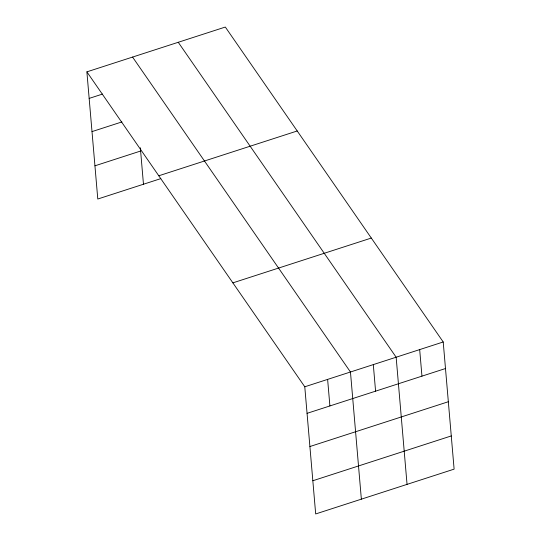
<?xml version="1.0" encoding="UTF-8"?>
<svg xmlns="http://www.w3.org/2000/svg" width="541" height="541" viewBox="0 0 541 541"><rect width="100%" height="100%" fill="white"/><g stroke="black" fill="none" stroke-linecap="round" stroke-linejoin="round"><path stroke-width="0.81" d="M86.885 71.858L225.32 27.05L443.214 341.98L454.115 469.142L315.68 513.95L304.779 386.788L86.885 71.858L97.786 199.02L160.799 178.625M89.157 98.401L102.553 94.066M92.004 131.605L121.935 121.921M94.939 165.816L140.626 151.027M158.79 175.784L297.225 130.976M232.873 282.862L371.309 238.054M304.779 386.788L443.214 341.98M307.058 413.338L445.493 368.529M309.898 446.535L448.333 401.733M312.833 480.746L451.268 435.938M178.253 42.286L396.147 357.216L407.048 484.378M132.565 57.069L350.46 372.005L361.361 499.16M419.681 349.601L421.953 376.144M373.304 364.607L375.582 391.157M327.623 379.397L329.895 405.939M140.342 147.774L143.466 184.231"/></g></svg>
